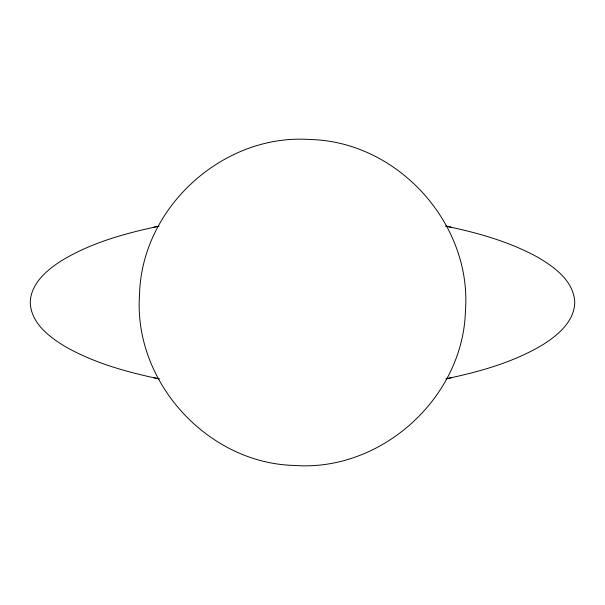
<?xml version="1.0" encoding="UTF-8"?>
<svg xmlns="http://www.w3.org/2000/svg" width="605" height="605" viewBox="0 0 605 605"><rect width="100%" height="100%" fill="white"/><g stroke="black" fill="none" stroke-linecap="round" stroke-linejoin="round"><path stroke-width="0.91" d="M158.979 226.172C124.925 233.379 90.561 242.839 60.666 261.224C46.29 270.556 30.689 283.972 30.25 302.5C31.029 323.849 50.525 337.976 67.321 347.769C95.749 363.431 127.375 372.226 158.979 378.828M446.021 378.828C480.075 371.621 514.439 362.161 544.334 343.776C558.71 334.444 574.311 321.028 574.75 302.5C573.971 281.151 554.475 267.024 537.679 257.231C509.16 241.531 477.443 232.713 445.741 226.119M153.519 227.283L158.707 226.225M446.293 378.775L451.481 377.717M445.862 226.141L451.186 227.238M153.814 377.762L159.138 378.859M139.551 294.491C133.085 381.46 207.311 463.362 294.491 465.449C381.46 471.915 463.362 397.689 465.449 310.509C471.915 223.54 397.689 141.638 310.509 139.551C223.54 133.085 141.638 207.311 139.551 294.491"/></g></svg>
